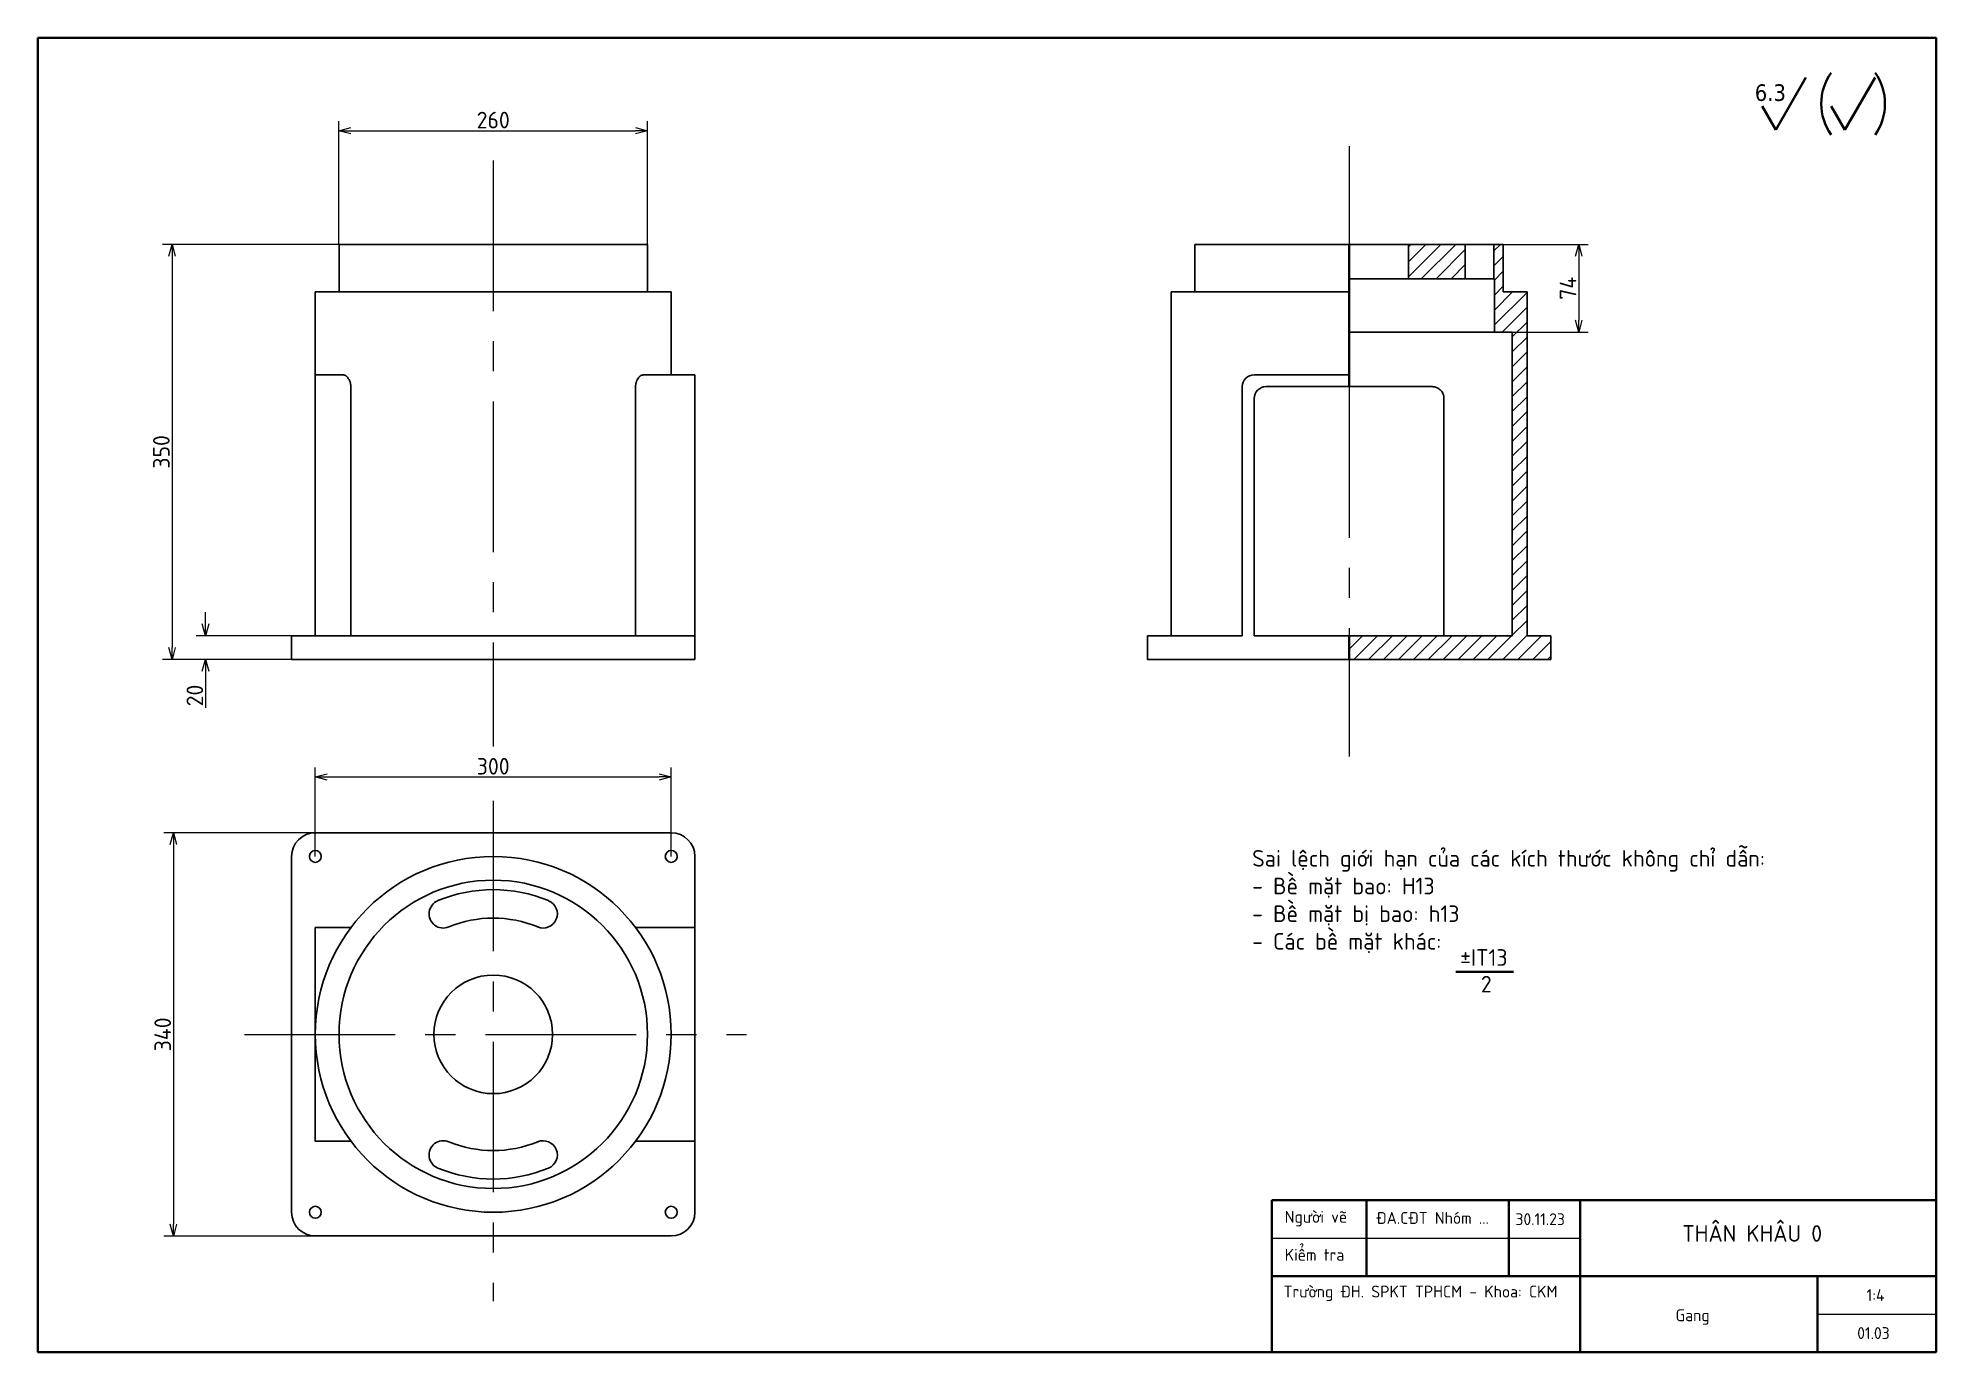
# Paper-space layout 'Sheet' of a CAD drawing. Header units: millimetres. Extents: x 10 to 410, y 10 to 287.
# The model-space entities are those that its viewports show. They can reach past a viewport. Long polylines and large blocks are cut down to what shows.
import ezdxf

# ---------------------------------------------------------------- set-up
doc = ezdxf.new("R2010")
doc.units = ezdxf.units.MM
doc.linetypes.add('CENTER', pattern=[50.8, 31.75, -6.35, 6.35, -6.35])
for name, color, linetype, lineweight in [('DuongTamNho', 20, 'CENTER', 13), ('NetDam', 7, 'Continuous', 35), ('Netmanh', 5, 'Continuous', 13), ('Nét đậm', 7, 'Continuous', 35)]:
    doc.layers.add(name, color=color, linetype=linetype, lineweight=lineweight)
doc.layers.add('Hatch', color=7, linetype='Continuous', lineweight=13, true_color=0xff0080)
doc.styles.add('Note Text (ISO)', font='tcvn+7284-2003r.ttf')
doc.dimstyles.new('Default (ISO)$0', dxfattribs={"dimtxt": 3.5, "dimasz": 2.5, "dimexe": 2, "dimexo": 0, "dimgap": 0.5, "dimtad": 1, "dimtxsty": 'Note Text (ISO)', "dimblk": 'OPEN30', "dimblk1": 'OPEN30', "dimblk2": 'OPEN90', "dimcen": 2.5, "dimclrd": 256, "dimclre": 256, "dimclrt": 256, "dimazin": 0, "dimtfac": 1, "dimtofl": 0, "dimtmove": 0, "dimatfit": 3, "dimldrblk": 'OPEN30', "dimfxl": 1, "dimtolj": 1, "dimtzin": 0, "dimlwd": -1, "dimlwe": -1, "dimarcsym": 0})

# ---------------------------------------------------------------- blocks, each defined once
blk = doc.blocks.new('_Open30')
at = {"color": 0, "linetype": 'ByBlock', "lineweight": -2}
for p, q in [((-1, 0.27), (0, 0)), ((0, 0), (-1, -0.27)), ((0, 0), (-1, 0))]:
    blk.add_line(p, q, dxfattribs=at)
blk = doc.blocks.new('*D17')
at = {"layer": 'Defpoints', "color": 0, "transparency": 16777216}
for p in [(105.94, 119.46), (38.54, 34.46), (105.94, 34.46)]:
    blk.add_point(p, dxfattribs=at)
at = {"layer": 'Netmanh', "linetype": 'Continuous', "transparency": 16777216}
for p, q in [((105.94, 119.46), (36.54, 119.46)), ((38.54, 116.96), (38.54, 36.96)), ((105.94, 34.46), (36.54, 34.46))]:
    blk.add_line(p, q, dxfattribs=at)
at = {"layer": 'Netmanh', "transparency": 16777216, "xscale": 2.5, "yscale": 2.5, "zscale": 2.5}
for p, rotation in [((38.54, 119.46), 90), ((38.54, 34.46), 270)]:
    blk.add_blockref('_Open30', p, dxfattribs=dict(at, rotation=rotation))
at = {"layer": 'Netmanh', "transparency": 16777216, "insert": (36.29, 76.96), "char_height": 3.5, "attachment_point": 5, "rotation": 90, "style": 'Note Text (ISO)'}
blk.add_mtext('\\A1;340', dxfattribs=at)
blk = doc.blocks.new('_Open90')
at = {"color": 0, "linetype": 'ByBlock', "lineweight": -2}
for p, q in [((0, 0), (-1, 0)), ((-0.5, 0.5), (0, 0)), ((0, 0), (-0.5, -0.5))]:
    blk.add_line(p, q, dxfattribs=at)
blk = doc.blocks.new('*D18')
at = {"layer": 'Defpoints', "color": 0, "transparency": 16777216}
for p in [(105.94, 243.49), (38.26, 155.99), (105.94, 155.99)]:
    blk.add_point(p, dxfattribs=at)
at = {"layer": 'Netmanh', "linetype": 'Continuous', "transparency": 16777216}
for p, q in [((105.94, 243.49), (36.26, 243.49)), ((38.26, 240.99), (38.26, 158.49)), ((105.94, 155.99), (36.26, 155.99))]:
    blk.add_line(p, q, dxfattribs=at)
at = {"layer": 'Netmanh', "transparency": 16777216, "xscale": 2.5, "yscale": 2.5, "zscale": 2.5}
for p, rotation in [((38.26, 243.49), 90), ((38.26, 155.99), 270)]:
    blk.add_blockref('_Open30', p, dxfattribs=dict(at, rotation=rotation))
at = {"layer": 'Netmanh', "transparency": 16777216, "insert": (36.01, 199.74), "char_height": 3.5, "attachment_point": 5, "rotation": 90, "style": 'Note Text (ISO)'}
blk.add_mtext('\\A1;350', dxfattribs=at)
blk = doc.blocks.new('*D19')
at = {"layer": 'Defpoints', "color": 0, "transparency": 16777216}
for p in [(143.44, 131.23), (68.44, 114.46), (143.44, 114.46)]:
    blk.add_point(p, dxfattribs=at)
at = {"layer": 'Netmanh', "linetype": 'Continuous', "transparency": 16777216}
for p, q in [((68.44, 114.46), (68.44, 133.23)), ((143.44, 114.46), (143.44, 133.23)), ((70.94, 131.23), (140.94, 131.23))]:
    blk.add_line(p, q, dxfattribs=at)
at = {"layer": 'Netmanh', "transparency": 16777216, "xscale": 2.5, "yscale": 2.5, "zscale": 2.5, "rotation": 180}
blk.add_blockref('_Open30', (68.44, 131.23), dxfattribs=at)
at = {"layer": 'Netmanh', "transparency": 16777216, "xscale": 2.5, "yscale": 2.5, "zscale": 2.5}
blk.add_blockref('_Open30', (143.44, 131.23), dxfattribs=at)
at = {"layer": 'Netmanh', "transparency": 16777216, "insert": (105.94, 133.48), "char_height": 3.5, "attachment_point": 5, "style": 'Note Text (ISO)'}
blk.add_mtext('\\A1;300', dxfattribs=at)
blk = doc.blocks.new('*D20')
at = {"layer": 'Defpoints', "color": 0, "transparency": 16777216}
for p in [(138.44, 267.44), (73.44, 243.49), (138.44, 243.49)]:
    blk.add_point(p, dxfattribs=at)
at = {"layer": 'Netmanh', "linetype": 'Continuous', "transparency": 16777216}
for p, q in [((73.44, 243.49), (73.44, 269.44)), ((138.44, 243.49), (138.44, 269.44)), ((75.94, 267.44), (135.94, 267.44))]:
    blk.add_line(p, q, dxfattribs=at)
at = {"layer": 'Netmanh', "transparency": 16777216, "xscale": 2.5, "yscale": 2.5, "zscale": 2.5, "rotation": 180}
blk.add_blockref('_Open30', (73.44, 267.44), dxfattribs=at)
at = {"layer": 'Netmanh', "transparency": 16777216, "xscale": 2.5, "yscale": 2.5, "zscale": 2.5}
blk.add_blockref('_Open30', (138.44, 267.44), dxfattribs=at)
at = {"layer": 'Netmanh', "transparency": 16777216, "insert": (105.94, 269.69), "char_height": 3.5, "attachment_point": 5, "style": 'Note Text (ISO)'}
blk.add_mtext('\\A1;260', dxfattribs=at)
blk = doc.blocks.new('*D21')
at = {"layer": 'Defpoints', "color": 0, "transparency": 16777216}
for p in [(316.81, 243.49), (316.81, 224.99), (334.69, 224.99)]:
    blk.add_point(p, dxfattribs=at)
at = {"layer": 'Netmanh', "linetype": 'Continuous', "transparency": 16777216}
for p, q in [((316.81, 243.49), (336.69, 243.49)), ((334.69, 240.99), (334.69, 227.49)), ((316.81, 224.99), (336.69, 224.99))]:
    blk.add_line(p, q, dxfattribs=at)
at = {"layer": 'Netmanh', "transparency": 16777216, "xscale": 2.5, "yscale": 2.5, "zscale": 2.5}
for p, rotation in [((334.69, 243.49), 90), ((334.69, 224.99), 270)]:
    blk.add_blockref('_Open30', p, dxfattribs=dict(at, rotation=rotation))
at = {"layer": 'Netmanh', "transparency": 16777216, "insert": (332.44, 234.24), "char_height": 3.5, "attachment_point": 5, "rotation": 90, "style": 'Note Text (ISO)'}
blk.add_mtext('\\A1;74', dxfattribs=at)
blk = doc.blocks.new('*D22')
at = {"layer": 'Defpoints', "color": 0, "transparency": 16777216}
for p in [(63.44, 160.99), (45.31, 155.99), (63.44, 155.99)]:
    blk.add_point(p, dxfattribs=at)
at = {"layer": 'Netmanh', "linetype": 'Continuous', "transparency": 16777216}
for p, q in [((45.31, 163.49), (45.31, 165.99)), ((63.44, 160.99), (43.31, 160.99)), ((63.44, 155.99), (43.31, 155.99)), ((45.31, 153.49), (45.31, 145.79))]:
    blk.add_line(p, q, dxfattribs=at)
at = {"layer": 'Netmanh', "transparency": 16777216, "xscale": 2.5, "yscale": 2.5, "zscale": 2.5}
for p, rotation in [((45.31, 160.99), 270), ((45.31, 155.99), 90)]:
    blk.add_blockref('_Open30', p, dxfattribs=dict(at, rotation=rotation))
at = {"layer": 'Netmanh', "transparency": 16777216, "insert": (43.06, 148.39), "char_height": 3.5, "attachment_point": 5, "rotation": 90, "style": 'Note Text (ISO)'}
blk.add_mtext('\\A1;20', dxfattribs=at)

msp = doc.modelspace()

# ---------------------------------------------------------------- hatches: boundary and pattern name
at = {"layer": 'Hatch'}
h = msp.add_hatch(dxfattribs=at)
h.set_pattern_fill('ANSI31', color=256, scale=2.8)
h.paths.add_polyline_path([(1123.1, 1251), (1123.1, 1222), (1171.1, 1222), (1171.1, 1251)], flags=17)
h.paths.add_polyline_path([(1195.6, 1177), (1210.6, 1177), (1210.6, 921), (1073.1, 921), (1073.1, 901), (1243.1, 901), (1243.1, 921), (1223.1, 921), (1223.1, 1211), (1203.1, 1211), (1203.1, 1251), (1195.1, 1251), (1195.1, 1222), (1195.6, 1222)])

# ---------------------------------------------------------------- linework, layer by layer
at = {"color": 7, "linetype": 'Continuous', "lineweight": 25}
for p, q in [((1123.1, 1251), (1073.1, 1251)), ((1123.1, 1251), (1123.1, 1222)), ((1123.1, 1251), (1171.1, 1251)), ((1171.1, 1222), (1171.1, 1251)), ((1171.1, 1251), (1185.8, 1251)), ((1185.8, 1251), (1195.1, 1251)), ((1195.1, 1222), (1195.1, 1251)), ((1195.1, 1251), (1203.1, 1251)), ((1203.1, 1211), (1203.1, 1251)), ((1123.1, 1222), (1073.1, 1222)), ((1171.1, 1222), (1123.1, 1222)), ((1185.8, 1222), (1171.1, 1222)), ((1195.1, 1222), (1185.8, 1222)), ((1195.6, 1222), (1195.1, 1222)), ((1195.6, 1222), (1195.6, 1177)), ((1203.1, 1211), (1223.1, 1211)), ((1223.1, 921), (1223.1, 1211)), ((1073.1, 1177), (1195.6, 1177)), ((1195.6, 1177), (1210.6, 1177)), ((1210.6, 921), (1210.6, 1177)), ((1073.1, 1131), (1143.1, 1131)), ((1153.1, 1121), (1153.1, 921)), ((1210.6, 921), (1073.1, 921)), ((1243.1, 921), (1223.1, 921)), ((1243.1, 901), (1243.1, 921)), ((1243.1, 901), (1073.1, 901))]:
    msp.add_line(p, q, dxfattribs=at)
msp.add_open_spline([(1143.1, 1131), (1143.8, 1131), (1144.4, 1130.9), (1145.6, 1130.7), (1146.2, 1130.5), (1147, 1130.2), (1147.3, 1130.1), (1147.9, 1129.8), (1148.1, 1129.6), (1148.9, 1129.1), (1149.4, 1128.8), (1150.4, 1127.9), (1150.8, 1127.4), (1151.6, 1126.3), (1151.9, 1125.7), (1152.4, 1124.8), (1152.5, 1124.5), (1152.7, 1123.8), (1152.8, 1123.5), (1153, 1122.8), (1153, 1122.4), (1153.1, 1121.7), (1153.1, 1121.3), (1153.1, 1121)], degree=3, knots=[0, 0, 0, 0, 0.125, 0.125, 0.25, 0.25, 0.3125, 0.3125, 0.375, 0.375, 0.5, 0.5, 0.625, 0.625, 0.75, 0.75, 0.8125, 0.8125, 0.875, 0.875, 0.9375, 0.9375, 1, 1, 1, 1], dxfattribs=at)
at = {"layer": 'NetDam'}
for p, q in [((1073.1, 1211), (1073.1, 1251)), ((1073.1, 1211), (1073.1, 1141)), ((1073.1, 1141), (1073.1, 1131)), ((1073.1, 921), (1073.1, 901))]:
    msp.add_line(p, q, dxfattribs=at)
at = {"layer": 'Nét đậm', "color": 7, "linetype": 'Continuous', "lineweight": 25}
for p, q in [((221.7, 1251), (221.7, 1211)), ((221.7, 1251), (351.7, 1251)), ((351.7, 1251), (481.7, 1251)), ((481.7, 1211), (481.7, 1251)), ((943.1, 1251), (943.1, 1211)), ((943.1, 1251), (1073.1, 1251)), ((201.7, 1211), (201.7, 1141)), ((201.7, 1211), (351.7, 1211)), ((351.7, 1211), (501.7, 1211)), ((501.7, 1141), (501.7, 1211)), ((923.1, 1211), (923.1, 921)), ((923.1, 1211), (1073.1, 1211)), ((201.7, 1141), (224.8, 1141)), ((201.7, 1131), (201.7, 1141)), ((478.5, 1141), (521.7, 1141)), ((521.7, 1141), (521.7, 1131)), ((993.1, 1141), (1073.1, 1141)), ((201.7, 1131), (201.7, 921)), ((231.7, 1131), (231.7, 921)), ((471.7, 1131), (471.7, 921)), ((521.7, 1131), (521.7, 921)), ((983.1, 1131), (983.1, 921)), ((993.1, 1121), (993.1, 921)), ((1073.1, 1131), (1003.1, 1131)), ((181.7, 921), (181.7, 901)), ((181.7, 921), (201.7, 921)), ((201.7, 921), (501.7, 921)), ((501.7, 921), (521.7, 921)), ((521.7, 921), (521.7, 901)), ((903.1, 921), (903.1, 901)), ((903.1, 921), (923.1, 921)), ((923.1, 921), (983.1, 921)), ((993.1, 921), (1073.1, 921)), ((181.7, 901), (201.7, 901)), ((201.7, 901), (501.7, 901)), ((501.7, 901), (521.7, 901)), ((903.1, 901), (923.1, 901)), ((923.1, 901), (1073.1, 901)), ((501.7, 754.9), (201.7, 754.9)), ((181.7, 734.9), (181.7, 434.9)), ((521.7, 674.9), (521.7, 734.9)), ((201.7, 674.9), (231.7, 674.9)), ((201.7, 664.9), (201.7, 674.9)), ((471.7, 674.9), (521.7, 674.9)), ((521.7, 674.9), (521.7, 664.9)), ((201.7, 664.9), (201.7, 584.9)), ((521.7, 504.9), (521.7, 664.9)), ((201.7, 584.9), (201.7, 504.9)), ((201.7, 494.9), (201.7, 504.9)), ((521.7, 504.9), (521.7, 494.9)), ((231.7, 494.9), (201.7, 494.9)), ((521.7, 494.9), (471.7, 494.9)), ((521.7, 434.9), (521.7, 494.9)), ((201.7, 414.9), (501.7, 414.9))]:
    msp.add_line(p, q, dxfattribs=at)
for centre, radius in [((201.7, 734.9), 5), ((501.7, 734.9), 5), ((351.7, 584.9), 150), ((351.7, 584.9), 130), ((351.7, 584.9), 50), ((201.7, 434.9), 5), ((501.7, 434.9), 5)]:
    msp.add_circle(centre, radius, dxfattribs=at)
for centre, radius, start, end in [((993.1, 1131), 10, 90, 180), ((1003.1, 1121), 10, 90, 180), ((201.7, 734.9), 20, 90, 180), ((501.7, 734.9), 20, 0, 90), ((351.7, 584.9), 122, 67.5, 112.5), ((309.6, 686.5), 12, 112.5, 292.5), ((393.7, 686.5), 12, 247.5, 67.5), ((351.7, 584.9), 98, 67.5, 112.5), ((309.6, 483.2), 12, 67.5, 247.5), ((351.7, 584.9), 98, 247.5, 292.5), ((393.7, 483.2), 12, 292.5, 112.5), ((351.7, 584.9), 122, 247.5, 292.5), ((201.7, 434.9), 20, 180, 270), ((501.7, 434.9), 20, 270, 0)]:
    msp.add_arc(centre, radius, start, end, dxfattribs=at)
for points, knots in [([(224.8, 1141), (225.2, 1141), (225.5, 1140.9), (226.3, 1140.7), (226.7, 1140.5), (227.3, 1140.2), (227.5, 1140.1), (227.9, 1139.8), (228, 1139.7), (228.6, 1139.2), (228.9, 1138.8), (229.4, 1138.1), (229.6, 1137.9), (229.9, 1137.4), (230.1, 1137.2), (230.5, 1136.4), (230.8, 1135.8), (231.1, 1134.8), (231.2, 1134.5), (231.3, 1133.8), (231.4, 1133.5), (231.5, 1132.8), (231.6, 1132.4), (231.6, 1131.7), (231.7, 1131.3), (231.7, 1131)], [0, 0, 0, 0, 0.125, 0.125, 0.25, 0.25, 0.3125, 0.3125, 0.375, 0.375, 0.5, 0.5, 0.5625, 0.5625, 0.625, 0.625, 0.75, 0.75, 0.8125, 0.8125, 0.875, 0.875, 0.9375, 0.9375, 1, 1, 1, 1]), ([(471.7, 1131), (471.7, 1131.7), (471.7, 1132.4), (471.9, 1133.5), (472, 1133.8), (472.1, 1134.5), (472.2, 1134.8), (472.4, 1135.4), (472.5, 1135.8), (472.8, 1136.3), (472.9, 1136.6), (473.4, 1137.4), (473.7, 1137.9), (474.2, 1138.6), (474.4, 1138.8), (474.7, 1139.2), (474.9, 1139.3), (475.3, 1139.7), (475.4, 1139.8), (475.8, 1140.1), (476, 1140.2), (476.6, 1140.5), (477, 1140.7), (477.8, 1140.9), (478.1, 1141), (478.5, 1141)], [0, 0, 0, 0, 0.125, 0.125, 0.1875, 0.1875, 0.25, 0.25, 0.3125, 0.3125, 0.375, 0.375, 0.5, 0.5, 0.5625, 0.5625, 0.625, 0.625, 0.6875, 0.6875, 0.75, 0.75, 0.875, 0.875, 1, 1, 1, 1])]:
    msp.add_open_spline(points, degree=3, knots=knots, dxfattribs=at)

psp = doc.layouts.new('Sheet')

# ---------------------------------------------------------------- linework, layer by layer
at = {"layer": 'DuongTamNho'}
for p, q in [((286.3091, 264.2028), (286.3091, 135.5604)), ((105.9392, 261.1822), (105.9392, 137.6469)), ((105.9392, 126.2198), (105.9392, 20.7411)), ((53.5142, 76.9577), (159.3073, 76.9577))]:
    psp.add_line(p, q, dxfattribs=at)
at = {"layer": 'NetDam'}
for p, q in [((376.2144, 267.6309), (382.5652, 278.6309)), ((390.7887, 267.6309), (397.1396, 278.6309)), ((373.3276, 272.6309), (376.2144, 267.6309)), ((387.902, 272.6309), (390.7887, 267.6309)), ((308.7856, 90.1328), (320.9578, 90.1328)), ((270, 42), (410, 42)), ((270, 10), (270, 42)), ((290, 42), (290, 26)), ((320, 42), (320, 26)), ((335, 42), (335, 10)), ((410, 42), (410, 10)), ((385, 26), (385, 10)), ((410, 10), (270, 10))]:
    psp.add_line(p, q, dxfattribs=at)
at = {"layer": 'NetDam', "color": 18, "true_color": 0x000000}
psp.add_line((270, 26), (410, 26), dxfattribs=at)
at = {"layer": 'NetDam'}
psp.add_lwpolyline([(10, 287), (410, 287), (410, 10), (10, 10)], close=True, dxfattribs=at)
for centre, start, end in [((397.0668, 273.1309), 144.447189, 215.552811), ((387.9747, 273.1309), 324.447189, 35.552811)]:
    psp.add_arc(centre, 11.2649, start, end, dxfattribs=at)
at = {"layer": 'Netmanh', "color": 18, "true_color": 0x000000}
for p, q in [((270, 34), (335, 34)), ((385, 18), (410, 18))]:
    psp.add_line(p, q, dxfattribs=at)

# ---------------------------------------------------------------- texts
at = {"layer": 'NetDam', "attachment_point": 1}
for s, insert, char_height in [('\\fTahoma|b0|i0;\\W1.;6.3', (371.7997, 277.2284), 3.5), ('{\\fTCVN 7284|b0|i0|c0|p34;Người vẽ}', (272.75, 39.75), 2.5), ('{\\fTCVN 7284|b0|i0|c0|p34;ĐA.CĐT Nhóm ...}', (292.04, 39.5113), 2.5), ('{\\fTCVN 7284|b0|i0|c0|p34;30.11.23}', (321.374, 39.25), 2.5), ('{\\fTCVN 7284|b0|i0|c0|p34;THÂN KHÂU 0}', (356.5322, 36.75), 3.5), ('{\\fTCVN 7284|b0|i0|c0|p34;Kiểm tra}', (272.75, 31.75), 2.5), ('{\\fTCVN 7284|b0|i0|c0|p34;Trường ĐH. SPKT TPHCM - Khoa: CKM}', (272.498, 24), 2.5), ('{\\fTCVN 7284|b0|i0|c0|p34;1:4}', (395.374, 23.25), 2.5), ('{\\fTCVN 7284|b0|i0|c0|p34;Gang}', (355.11, 19), 2.5), ('{\\fTCVN 7284|b0|i0|c0|p34;01.03}', (393.388, 15.25), 2.5)]:
    psp.add_mtext(s, dxfattribs=dict(at, insert=insert, char_height=char_height))
at = {"layer": 'NetDam', "char_height": 3.5, "width": 9.9225, "attachment_point": 1, "style": 'Note Text (ISO)'}
for s, insert in [('±IT13', (309.7055, 94.9144)), ('2', (314.0819, 89.3002))]:
    psp.add_mtext(s, dxfattribs=dict(at, insert=insert))
at = {"layer": 'Nét đậm', "color": 0, "insert": (265.8886, 115.8191), "char_height": 3.5, "attachment_point": 1}
psp.add_mtext_dynamic_manual_height_columns('{\\fTCVN 7284|b0|i0|c0|p34;Sai lệch giới hạn của các kích thước không chỉ dẫn:\\P- Bề mặt bao: H13\\P- Bề mặt bị bao: h13\\P- Các bề mặt khác: \\P^I^I^I}', width=177.902003, gutter_width=12.5, heights=[64.7938], dxfattribs=at)

# ---------------------------------------------------------------- dimensions: what is measured, and where the dimension line sits
at = {"layer": 'Netmanh'}
for base, p1, p2, picture, middle in [((138.4392, 267.4377), (73.4392, 243.4897), (138.4392, 243.4897), '*D20', (105.9392, 269.6877)), ((143.4392, 131.232), (68.4392, 114.4577), (143.4392, 114.4577), '*D19', (105.9392, 133.482))]:
    dim = psp.add_linear_dim(base=base, p1=p1, p2=p2, dimstyle='Default (ISO)$0', override={"dimlfac": -4}, dxfattribs=at)
    dim.commit()
    dim.dimension.update_dxf_attribs({"geometry": picture, "text_midpoint": middle})
for base, p1, p2, picture, middle in [((38.2581, 155.9897), (105.9392, 243.4897), (105.9392, 155.9897), '*D18', (36.0081, 199.7397)), ((334.6935, 224.9897), (316.8091, 243.4897), (316.8091, 224.9897), '*D21', (332.4435, 234.2397)), ((45.314, 155.9897), (63.4392, 160.9897), (63.4392, 155.9897), '*D22', (43.064, 148.3897)), ((38.536, 34.4577), (105.9392, 119.4577), (105.9392, 34.4577), '*D17', (36.286, 76.9577))]:
    dim = psp.add_linear_dim(base=base, p1=p1, p2=p2, angle=90, dimstyle='Default (ISO)$0', override={"dimlfac": -4}, dxfattribs=at)
    dim.commit()
    dim.dimension.update_dxf_attribs({"geometry": picture, "text_midpoint": middle})

# ---------------------------------------------------------------- viewports
at = {"layer": 'NetDam', "lineweight": 35}
psp.add_viewport(center=(210, 148.5), size=(400, 277), view_center_point=(767.8937, 871.0202), view_height=1108.000003, dxfattribs=at)

doc.saveas('drawing.dxf')
